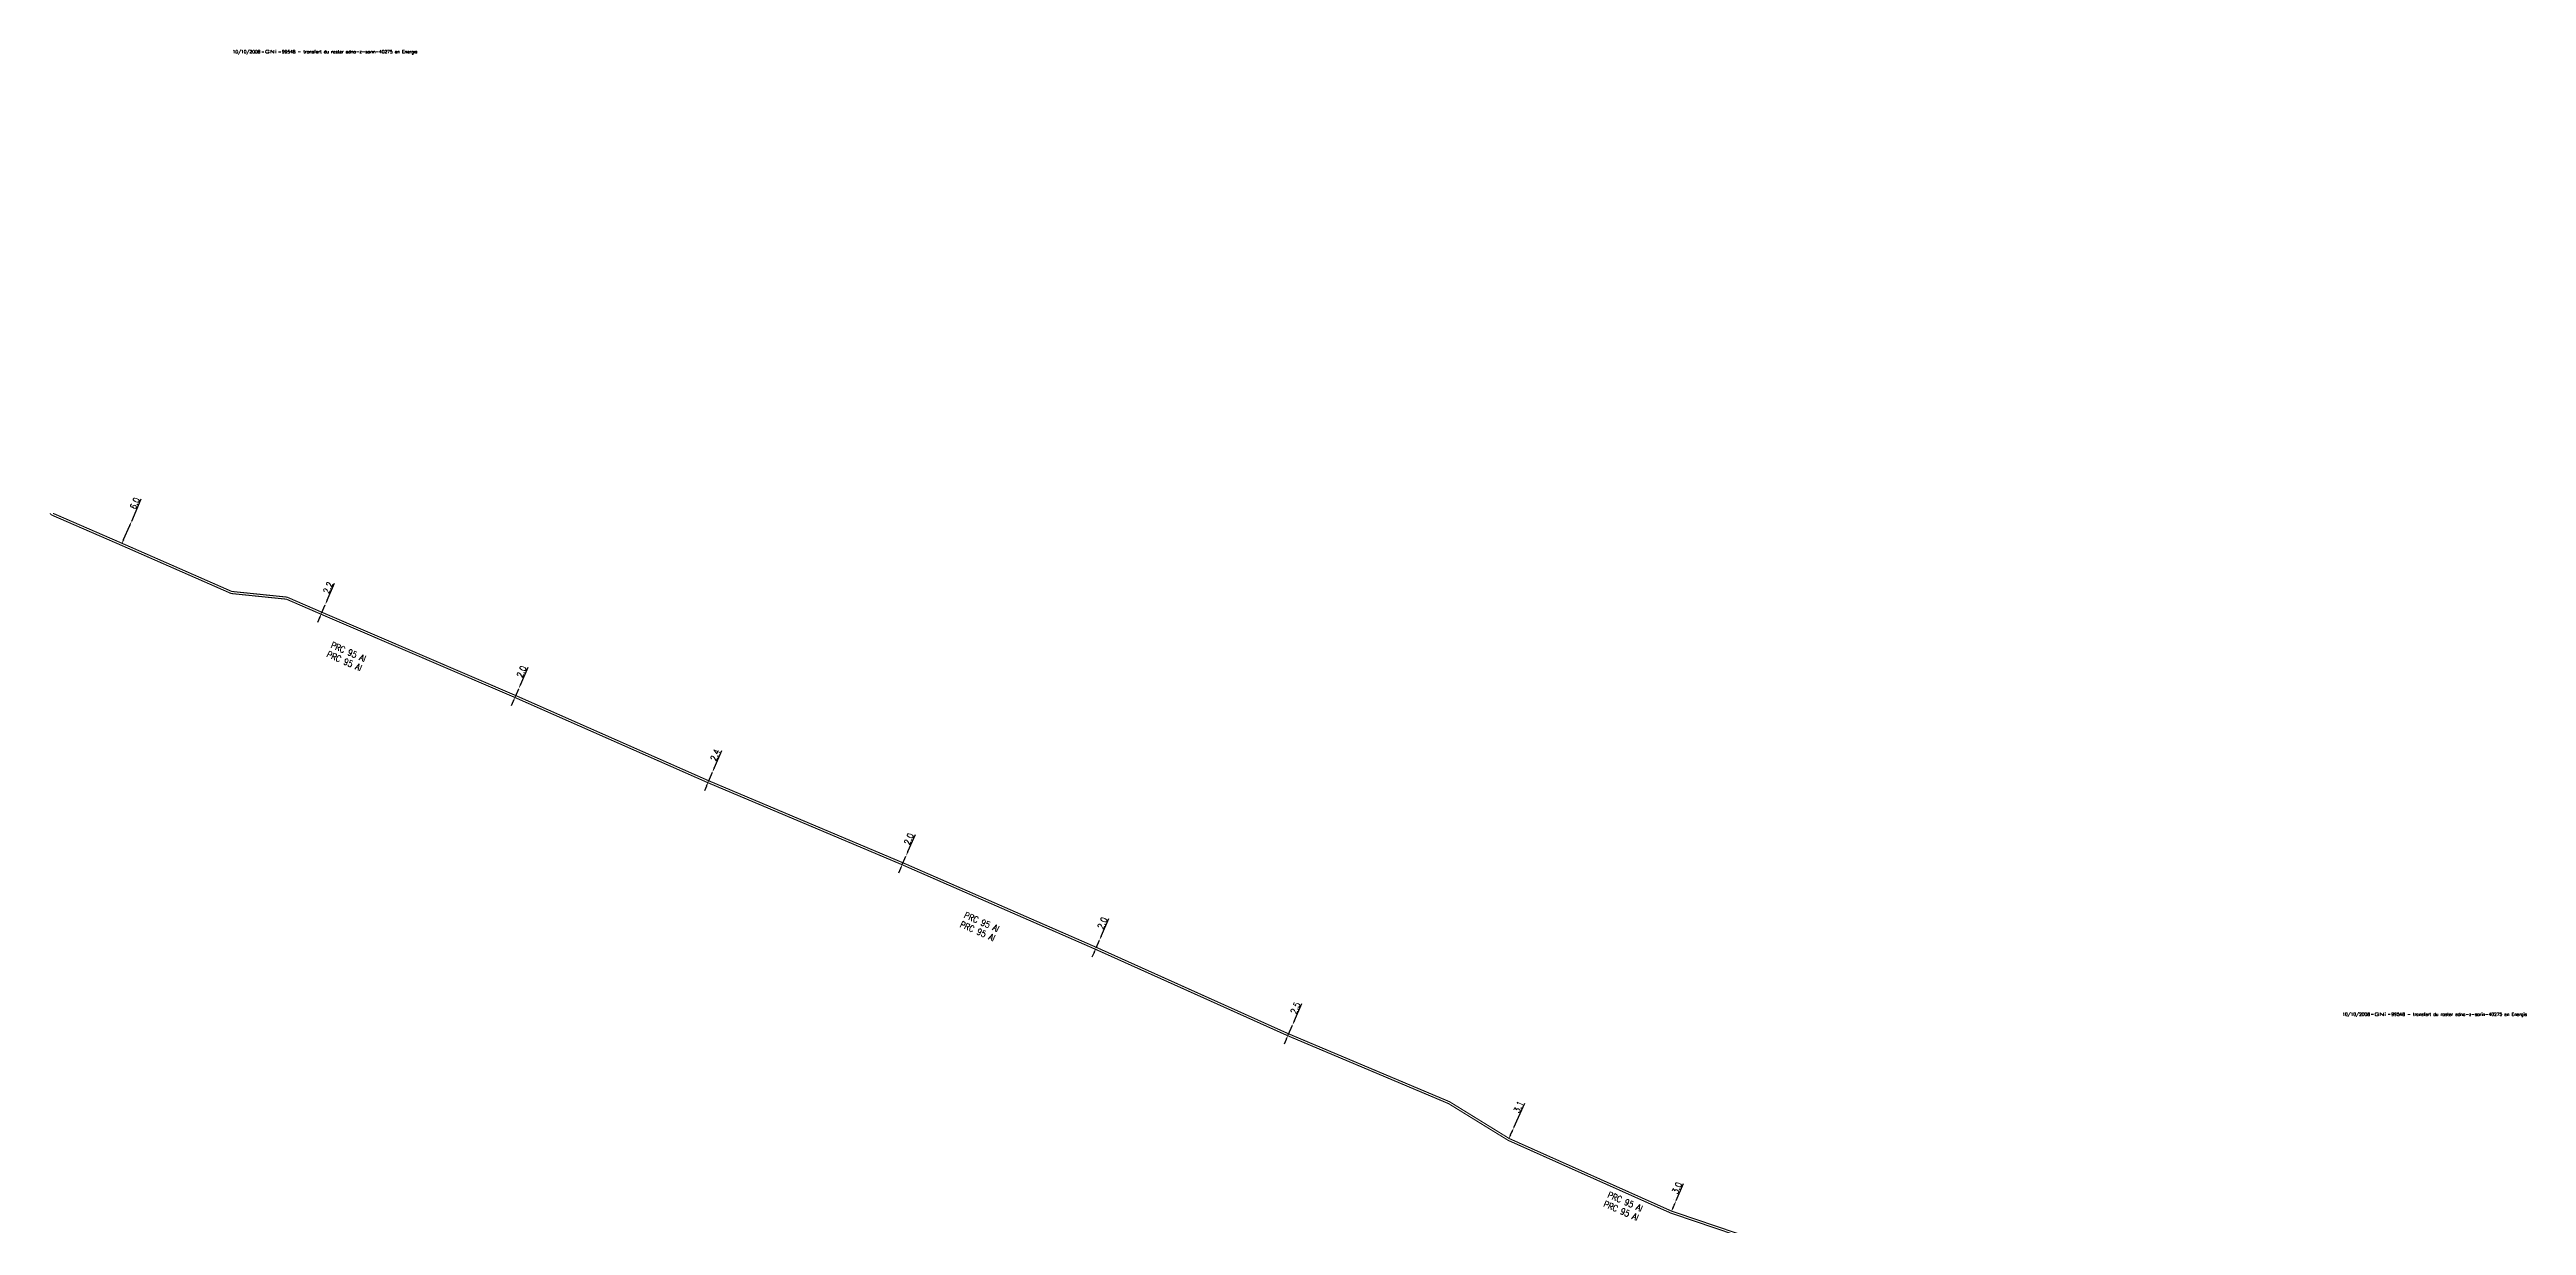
# Model space of a CAD drawing. Header units: millimetres. Extents: x 192397 to 193000, y 105345 to 105989.
# Drawn here: x 192397 to 192984, y 105711 to 105989 of the extents above; entities that cross this region are included whole.
import ezdxf
from ezdxf.enums import TextEntityAlignment as Align

# ---------------------------------------------------------------- set-up
doc = ezdxf.new("R2010")
doc.units = ezdxf.units.MM
doc.header["$PDMODE"] = 34
doc.layers.get('0').update_dxf_attribs({"linetype": 'CONTINUOUS'})
doc.layers.get('Defpoints').update_dxf_attribs({"linetype": 'CONTINUOUS'})
doc.layers.add('M_120', color=5, linetype='M_ST_13')
doc.layers.add('M_910', color=7, linetype='CONTINUOUS', plot=False)
doc.styles.get("Standard").update_dxf_attribs({"font": 'romans.shx', "width": 0.85})
doc.linetypes.add('M_ST_13', pattern='A,5,-0.3,["oo",Standard,S=1.5,R=0,X=0,Y=-0.5],-3', length=8.3)
doc.dimstyles.get("Standard").update_dxf_attribs({"dimtxt": 1.5, "dimasz": 1.2, "dimexe": 0.625, "dimexo": 0.625, "dimgap": 0.25, "dimtad": 1, "dimdec": 1, "dimzin": 0, "dimdsep": 46, "dimtxsty": 'Standard', "dimcen": -0.5, "dimadec": 0, "dimazin": 0, "dimtfac": 1, "dimtdec": 1, "dimtmove": 0, "dimatfit": 3, "dimfxl": 1, "dimtolj": 1, "dimtzin": 0, "dimarcsym": 0})

# ---------------------------------------------------------------- blocks, each defined once
blk = doc.blocks.new('*D74')
at = {"layer": 'Defpoints', "color": 0, "linetype": 'Continuous'}
for p in [(192416.68, 105877.64), (192414.29, 105872.14), (192414.29, 105872.14)]:
    blk.add_point(p, dxfattribs=at)
at = {"layer": 'M_120', "color": 0, "linetype": 'Continuous', "lineweight": -2}
for p, q in [((192416.68, 105877.64), (192418.94, 105882.86)), ((192414.77, 105873.24), (192416.2, 105876.54))]:
    blk.add_line(p, q, dxfattribs=at)
at = {"layer": 'M_120', "color": 0, "linetype": 'Continuous'}
for points in [[(192416.02, 105876.62), (192416.38, 105876.46), (192416.68, 105877.64)], [(192414.58, 105873.32), (192414.95, 105873.16), (192414.29, 105872.14)]]:
    blk.add_solid(points, dxfattribs=at)
at = {"layer": 'M_120', "color": 0, "linetype": 'Continuous', "insert": (192417.41, 105881.83), "char_height": 1.5, "attachment_point": 5, "rotation": 66.53508}
blk.add_mtext('\\A1;6.0', dxfattribs=at)
blk = doc.blocks.new('*D75')
at = {"layer": 'Defpoints', "color": 0, "linetype": 'Continuous'}
for p in [(192462.56, 105857.8), (192462.56, 105857.8), (192461.69, 105855.78)]:
    blk.add_point(p, dxfattribs=at)
at = {"layer": 'M_120', "color": 0, "linetype": 'Continuous', "lineweight": -2}
for p, q in [((192463.04, 105858.9), (192464.78, 105862.91)), ((192461.69, 105855.78), (192462.56, 105857.8)), ((192461.21, 105854.68), (192460.74, 105853.58))]:
    blk.add_line(p, q, dxfattribs=at)
at = {"layer": 'M_120', "color": 0, "linetype": 'Continuous'}
for points in [[(192462.86, 105858.98), (192463.23, 105858.82), (192462.56, 105857.8)], [(192461.03, 105854.76), (192461.4, 105854.6), (192461.69, 105855.78)]]:
    blk.add_solid(points, dxfattribs=at)
at = {"layer": 'M_120', "color": 0, "linetype": 'Continuous', "insert": (192463.23, 105861.85), "char_height": 1.5, "attachment_point": 5, "rotation": 66.55879}
blk.add_mtext('\\A1;2.2', dxfattribs=at)
blk = doc.blocks.new('*D76')
at = {"layer": 'Defpoints', "color": 0, "linetype": 'Continuous'}
for p in [(192507.63, 105836.06), (192508.42, 105837.89), (192508.42, 105837.89)]:
    blk.add_point(p, dxfattribs=at)
at = {"layer": 'M_120', "color": 0, "linetype": 'Continuous', "lineweight": -2}
for p, q in [((192508.9, 105839), (192510.64, 105843.01)), ((192507.15, 105834.96), (192506.67, 105833.86)), ((192507.63, 105836.06), (192508.42, 105837.89))]:
    blk.add_line(p, q, dxfattribs=at)
at = {"layer": 'M_120', "color": 0, "linetype": 'Continuous'}
for points in [[(192508.72, 105839.07), (192509.08, 105838.92), (192508.42, 105837.89)], [(192506.97, 105835.04), (192507.33, 105834.88), (192507.63, 105836.06)]]:
    blk.add_solid(points, dxfattribs=at)
at = {"layer": 'M_120', "color": 0, "linetype": 'Continuous', "insert": (192509.09, 105841.95), "char_height": 1.5, "attachment_point": 5, "rotation": 66.5366}
blk.add_mtext('\\A1;2.0', dxfattribs=at)
blk = doc.blocks.new('*D77')
at = {"layer": 'Defpoints', "color": 0, "linetype": 'Continuous'}
for p in [(192553.39, 105815.91), (192554.35, 105818.12), (192554.35, 105818.12)]:
    blk.add_point(p, dxfattribs=at)
at = {"layer": 'M_120', "color": 0, "linetype": 'Continuous', "lineweight": -2}
for p, q in [((192554.82, 105819.22), (192556.58, 105823.29)), ((192553.39, 105815.91), (192554.35, 105818.12)), ((192552.92, 105814.81), (192552.44, 105813.71))]:
    blk.add_line(p, q, dxfattribs=at)
at = {"layer": 'M_120', "color": 0, "linetype": 'Continuous'}
for points in [[(192552.74, 105814.89), (192553.1, 105814.73), (192553.39, 105815.91)], [(192554.64, 105819.3), (192555, 105819.14), (192554.35, 105818.12)]]:
    blk.add_solid(points, dxfattribs=at)
at = {"layer": 'M_120', "color": 0, "linetype": 'Continuous', "insert": (192555.02, 105822.2), "char_height": 1.5, "attachment_point": 5, "rotation": 66.66498}
blk.add_mtext('\\A1;2.4', dxfattribs=at)
blk = doc.blocks.new('*D78')
at = {"layer": 'Defpoints', "color": 0, "linetype": 'Continuous'}
for p in [(192600.24, 105798.27), (192600.24, 105798.27), (192599.44, 105796.43)]:
    blk.add_point(p, dxfattribs=at)
at = {"layer": 'M_120', "color": 0, "linetype": 'Continuous', "lineweight": -2}
for p, q in [((192600.71, 105799.37), (192602.46, 105803.38)), ((192599.44, 105796.43), (192600.24, 105798.27)), ((192598.96, 105795.33), (192598.48, 105794.23))]:
    blk.add_line(p, q, dxfattribs=at)
at = {"layer": 'M_120', "color": 0, "linetype": 'Continuous'}
for points in [[(192600.53, 105799.45), (192600.9, 105799.29), (192600.24, 105798.27)], [(192598.78, 105795.41), (192599.14, 105795.25), (192599.44, 105796.43)]]:
    blk.add_solid(points, dxfattribs=at)
at = {"layer": 'M_120', "color": 0, "linetype": 'Continuous', "insert": (192600.91, 105802.32), "char_height": 1.5, "attachment_point": 5, "rotation": 66.50786}
blk.add_mtext('\\A1;2.0', dxfattribs=at)
blk = doc.blocks.new('*D79')
at = {"layer": 'Defpoints', "color": 0, "linetype": 'Continuous'}
for p in [(192645.3, 105776.49), (192646.11, 105778.32), (192646.11, 105778.32)]:
    blk.add_point(p, dxfattribs=at)
at = {"layer": 'M_120', "color": 0, "linetype": 'Continuous', "lineweight": -2}
for p, q in [((192646.59, 105779.42), (192648.34, 105783.43)), ((192644.82, 105775.39), (192644.34, 105774.29)), ((192645.3, 105776.49), (192646.11, 105778.32))]:
    blk.add_line(p, q, dxfattribs=at)
at = {"layer": 'M_120', "color": 0, "linetype": 'Continuous'}
for points in [[(192644.64, 105775.47), (192645.01, 105775.31), (192645.3, 105776.49)], [(192646.4, 105779.5), (192646.77, 105779.34), (192646.11, 105778.32)]]:
    blk.add_solid(points, dxfattribs=at)
at = {"layer": 'M_120', "color": 0, "linetype": 'Continuous', "insert": (192646.79, 105782.38), "char_height": 1.5, "attachment_point": 5, "rotation": 66.38781}
blk.add_mtext('\\A1;2.0', dxfattribs=at)
blk = doc.blocks.new('*D80')
at = {"layer": 'Defpoints', "color": 0, "linetype": 'Continuous'}
for p in [(192691.86, 105758.2), (192691.86, 105758.2), (192690.85, 105755.91)]:
    blk.add_point(p, dxfattribs=at)
at = {"layer": 'M_120', "color": 0, "linetype": 'Continuous', "lineweight": -2}
for p, q in [((192692.34, 105759.3), (192694.1, 105763.3)), ((192690.85, 105755.91), (192691.86, 105758.2)), ((192690.37, 105754.82), (192689.89, 105753.72))]:
    blk.add_line(p, q, dxfattribs=at)
at = {"layer": 'M_120', "color": 0, "linetype": 'Continuous'}
for points in [[(192692.16, 105759.38), (192692.53, 105759.22), (192691.86, 105758.2)], [(192690.19, 105754.9), (192690.55, 105754.74), (192690.85, 105755.91)]]:
    blk.add_solid(points, dxfattribs=at)
at = {"layer": 'M_120', "color": 0, "linetype": 'Continuous', "insert": (192692.55, 105762.25), "char_height": 1.5, "attachment_point": 5, "rotation": 66.26466}
blk.add_mtext('\\A1;2.5', dxfattribs=at)
blk = doc.blocks.new('*D81')
at = {"layer": 'Defpoints', "color": 0, "linetype": 'Continuous'}
for p in [(192744.37, 105733.98), (192744.37, 105733.98), (192743.09, 105731.14)]:
    blk.add_point(p, dxfattribs=at)
at = {"layer": 'M_120', "color": 0, "linetype": 'Continuous', "lineweight": -2}
for p, q in [((192744.37, 105733.98), (192746.93, 105739.69)), ((192743.58, 105732.24), (192743.87, 105732.89))]:
    blk.add_line(p, q, dxfattribs=at)
at = {"layer": 'M_120', "color": 0, "linetype": 'Continuous'}
for points in [[(192743.69, 105732.97), (192744.06, 105732.81), (192744.37, 105733.98)], [(192743.4, 105732.32), (192743.76, 105732.16), (192743.09, 105731.14)]]:
    blk.add_solid(points, dxfattribs=at)
at = {"layer": 'M_120', "color": 0, "linetype": 'Continuous', "insert": (192745.45, 105738.82), "char_height": 1.5, "attachment_point": 5, "rotation": 65.78053}
blk.add_mtext('\\A1;3.1', dxfattribs=at)
blk = doc.blocks.new('*D82')
at = {"layer": 'Defpoints', "color": 0, "linetype": 'Continuous'}
for p in [(192782.83, 105716.67), (192782.83, 105716.67), (192781.63, 105713.91)]:
    blk.add_point(p, dxfattribs=at)
at = {"layer": 'M_120', "color": 0, "linetype": 'Continuous', "lineweight": -2}
for p, q in [((192782.11, 105715.01), (192782.35, 105715.56)), ((192782.26, 105716.91), (192782.26, 105716.91)), ((192782.83, 105716.67), (192784.57, 105720.67)), ((192781.06, 105714.16), (192781.06, 105714.16))]:
    blk.add_line(p, q, dxfattribs=at)
at = {"layer": 'M_120', "color": 0, "linetype": 'Continuous'}
for points in [[(192782.17, 105715.64), (192782.53, 105715.48), (192782.83, 105716.67)], [(192781.93, 105715.09), (192782.29, 105714.93), (192781.63, 105713.91)]]:
    blk.add_solid(points, dxfattribs=at)
at = {"layer": 'M_120', "color": 0, "linetype": 'Continuous', "insert": (192783.02, 105719.62), "char_height": 1.5, "attachment_point": 5, "rotation": 66.48496}
blk.add_mtext('\\A1;3.0', dxfattribs=at)
blk = doc.blocks.new('GIS_MODF')
at = {"color": 0, "linetype": 'Continuous', "flags": 128}
for points in [[(-2.26, -0.01), (-1.76, -0.01)], [(1.76, -0.01), (2.26, -0.01)]]:
    blk.add_lwpolyline(points, dxfattribs=at)
at = {"color": 0, "linetype": 'Continuous'}
blk.add_attdef('DATE', text='', height=0.75, dxfattribs=at).set_placement((-2.58, -0.39), align=Align.RIGHT)
at = {"color": 0, "linetype": 'Continuous', "width": 3.590909}
blk.add_attdef('USER', text='', height=0.75, dxfattribs=at).set_placement((-1.52, -0.39), (1.31, -0.39), align=Align.FIT)
at = {"color": 0, "linetype": 'Continuous'}
blk.add_attdef('DESC', (2.53, -0.39), '', height=0.75, dxfattribs=at)

msp = doc.modelspace()

# ---------------------------------------------------------------- linework, layer by layer
at = {"layer": 'M_120', "const_width": 0.25}
for points in [[(192803.34, 105706.3), (192781.54, 105713.68), (192743, 105730.91), (192728.87, 105739.61), (192690.75, 105755.69), (192645.15, 105776.18), (192599.34, 105796.2), (192553.28, 105815.64), (192507.53, 105835.83), (192461.59, 105855.55), (192453.41, 105859.1, 0.077016), (192453.34, 105859.12), (192440.37, 105860.45, -0.07803), (192440.15, 105860.51), (192414.19, 105871.9), (192397.72, 105879.05, -0.117425), (192397.33, 105879.46, -0.117425)], [(192803.5, 105706.77), (192781.72, 105714.15), (192743.23, 105731.35), (192729.1, 105740.06), (192690.95, 105756.14), (192645.35, 105776.64), (192599.54, 105796.66), (192553.47, 105816.1), (192507.73, 105836.29), (192461.79, 105856.01), (192453.61, 105859.56, 0.077016), (192453.39, 105859.62), (192440.42, 105860.95, -0.07803), (192440.35, 105860.97), (192414.39, 105872.36), (192398.04, 105879.46)]]:
    msp.add_lwpolyline(points, format="xyb", dxfattribs=at)

# ---------------------------------------------------------------- block references
at = {"layer": 'M_910'}
ref = msp.add_blockref('GIS_MODF', (192449.76, 105988.83), dxfattribs=at)
ref.add_attrib('DATE', '10/10/2008', dxfattribs={"layer": '0', "color": 0, "linetype": 'Continuous', "height": 0.75}).set_placement((192447.18, 105988.44), align=Align.RIGHT)
ref.add_attrib('USER', 'GNi', dxfattribs={"layer": '0', "color": 0, "linetype": 'Continuous', "height": 0.75, "width": 1.645833}).set_placement((192448.25, 105988.44), (192451.07, 105988.44), align=Align.FIT)
ref.add_attrib('DESC', '99548 - transfert du raster edna-z-sorin-40275 en Energis', (192452.29, 105988.44), dxfattribs={"layer": '0', "color": 0, "linetype": 'Continuous', "height": 0.75})
ref = msp.add_blockref('GIS_MODF', (192949.87, 105760.78), dxfattribs=at)
ref.add_attrib('DATE', '10/10/2008', dxfattribs={"layer": '0', "color": 0, "linetype": 'Continuous', "height": 0.75}).set_placement((192947.29, 105760.4), align=Align.RIGHT)
ref.add_attrib('USER', 'GNi', dxfattribs={"layer": '0', "color": 0, "linetype": 'Continuous', "height": 0.75, "width": 1.645833}).set_placement((192948.35, 105760.4), (192951.17, 105760.4), align=Align.FIT)
ref.add_attrib('DESC', '99548 - transfert du raster edna-z-sorin-40275 en Energis', (192952.4, 105760.4), dxfattribs={"layer": '0', "color": 0, "linetype": 'Continuous', "height": 0.75})

# ---------------------------------------------------------------- texts
at = {"layer": 'M_120', "linetype": 'Continuous', "char_height": 1.5, "attachment_point": 1, "rotation": 336.62599}
for insert in [(192463.37, 105846.89), (192464.33, 105849.07), (192613.49, 105782.9), (192614.45, 105785.07), (192766.05, 105716.66), (192767, 105718.83)]:
    msp.add_mtext('PRC 95 Al', dxfattribs=dict(at, insert=insert))

# ---------------------------------------------------------------- dimensions: what is measured, and where the dimension line sits
at = {"layer": 'M_120', "linetype": 'Continuous'}
for base, p1, p2, angle, picture, middle in [((192414.29, 105872.14), (192416.68, 105877.64), (192414.29, 105872.14), 66.53508, '*D74', (192418.33, 105881.44)), ((192744.37, 105733.98), (192743.09, 105731.14), (192744.37, 105733.98), 245.78053, '*D81', (192746.36, 105738.41))]:
    dim = msp.add_linear_dim(base=base, p1=p1, p2=p2, angle=angle, dimstyle='Standard', dxfattribs=at)
    dim.commit()
    dim.dimension.update_dxf_attribs({"geometry": picture, "text_midpoint": middle, "dimtype": 160})
for base, p1, p2, angle, picture, middle in [((192462.56, 105857.8), (192461.69, 105855.78), (192462.56, 105857.8), 246.55879, '*D75', (192463.23, 105861.85)), ((192508.42, 105837.89), (192507.63, 105836.06), (192508.42, 105837.89), 246.5366, '*D76', (192509.09, 105841.95)), ((192554.35, 105818.12), (192553.39, 105815.91), (192554.35, 105818.12), 246.66498, '*D77', (192555.02, 105822.2)), ((192600.24, 105798.27), (192599.44, 105796.43), (192600.24, 105798.27), 246.50786, '*D78', (192600.91, 105802.32)), ((192646.11, 105778.32), (192645.3, 105776.49), (192646.11, 105778.32), 246.38781, '*D79', (192646.79, 105782.38)), ((192691.86, 105758.2), (192690.85, 105755.91), (192691.86, 105758.2), 246.26466, '*D80', (192692.55, 105762.25)), ((192782.83, 105716.67), (192781.63, 105713.91), (192782.83, 105716.67), 246.48496, '*D82', (192783.02, 105719.62))]:
    dim = msp.add_linear_dim(base=base, p1=p1, p2=p2, angle=angle, dimstyle='Standard', dxfattribs=at)
    dim.commit()
    dim.dimension.update_dxf_attribs({"geometry": picture, "text_midpoint": middle})

doc.saveas('drawing.dxf')
